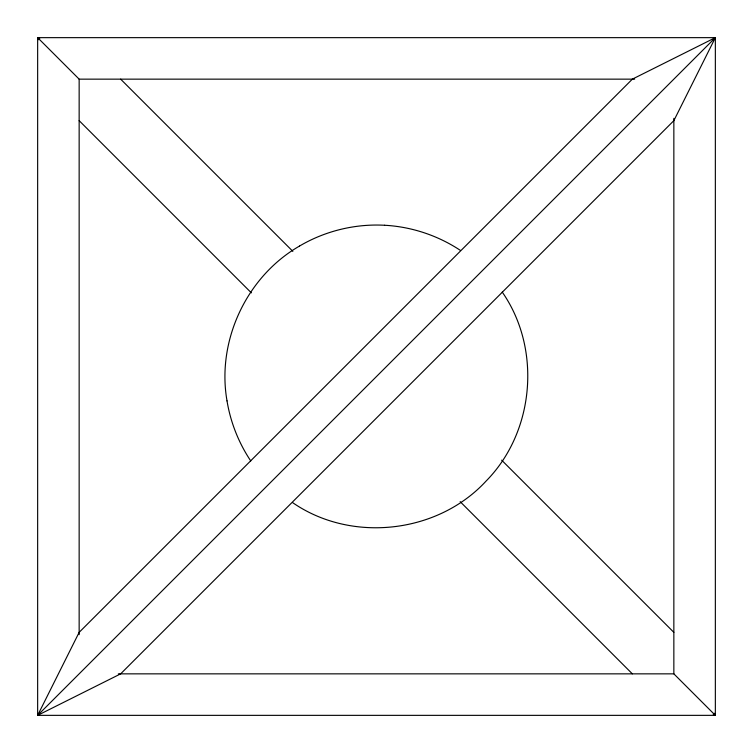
<?xml version="1.0" encoding="UTF-8"?>
<svg xmlns="http://www.w3.org/2000/svg" width="753" height="753" viewBox="0 0 753 753"><rect width="100%" height="100%" fill="white"/><g stroke="black" fill="none" stroke-linecap="round" stroke-linejoin="round"><path stroke-width="1.13" d="M37.65 715.35L79.15 632.351L632.351 79.15L715.35 37.65L715.35 715.35L37.65 715.35L37.65 37.65L715.35 37.65L673.85 120.649L120.649 673.85L37.65 715.35L715.35 37.65M299.487 246.08C246.608 276.455 216.459 340.817 227.02 400.888M299.487 246.071C325.014 231.002 354.992 223.66 384.595 225.26M39.749 38.704L37.65 37.65L79.15 79.15L634.657 79.15M118.343 673.85L673.85 673.85L715.35 715.35L713.251 714.296M384.595 225.251C411.524 226.7 437.954 235.501 460.422 250.41M292.578 502.59C351.293 543.271 437.681 533.623 486.052 481.101C534.649 431.902 541.755 348.827 502.251 292.098M120.649 79.15L292.851 251.351M501.649 460.149L673.85 632.351M79.15 120.649L251.351 292.851M460.149 501.649L632.351 673.85M250.74 460.911C238.673 442.886 230.531 422.292 227.011 400.888M714.296 713.251L715.35 715.35M37.65 37.65L38.704 39.749M673.85 118.343L673.85 673.85M79.15 79.15L79.15 634.657"/></g></svg>
